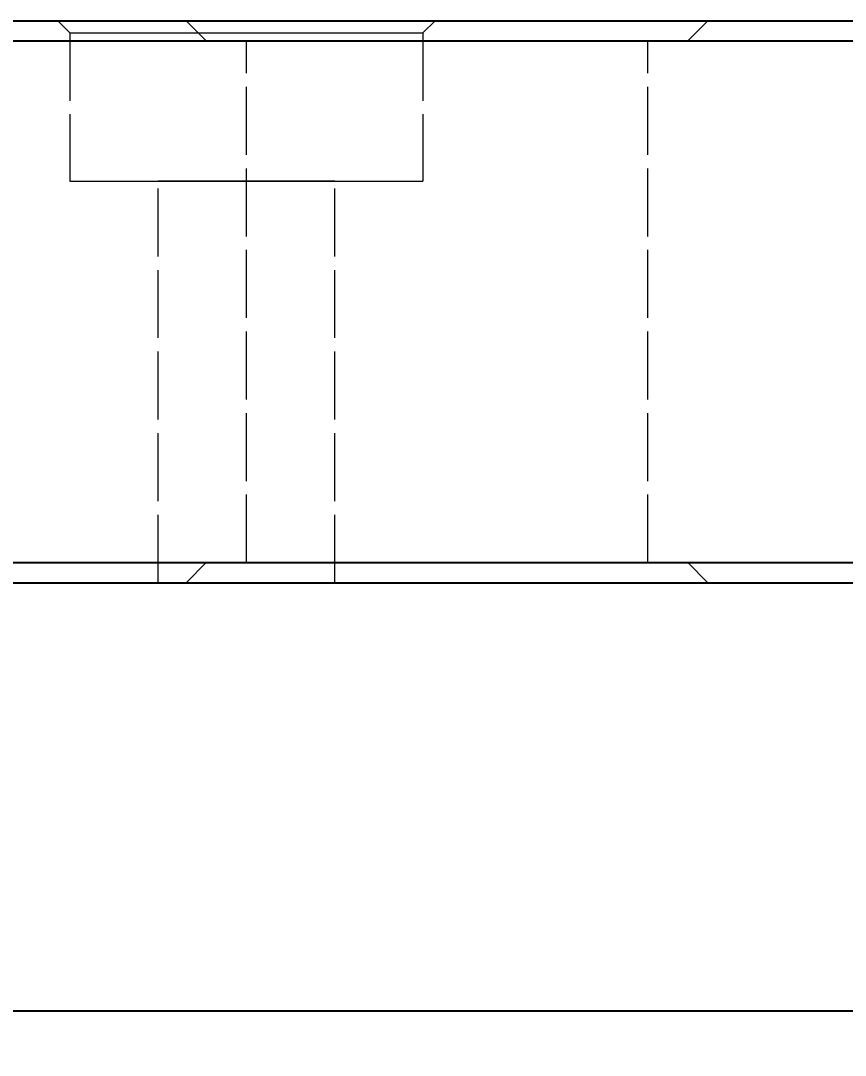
# Model space of a CAD drawing. Header units: millimetres. Extents: x 7 to 422, y 36 to 182.
# Drawn here: x 89.52 to 99.8, y 117.28 to 130.17 of the extents above; entities that cross this region are included whole.
import ezdxf

# ---------------------------------------------------------------- set-up
doc = ezdxf.new("R2010")
doc.units = ezdxf.units.MM
doc.header["$LTSCALE"] = 0.666667
doc.linetypes.add('DASHED', pattern=[1.524, 1.27, -0.254])
for name, color, linetype, lineweight in [('DIMENSIONS', 7, 'CONTINUOUS', 18), ('HIDDEN', 7, 'DASHED', 13), ('VISIBLE', 7, 'CONTINUOUS', 25)]:
    doc.layers.add(name, color=color, linetype=linetype, lineweight=lineweight)
doc.styles.add('CJK', font='Arial Unicode.ttf')
doc.styles.add('OpenSansCondensed-Light', font='OpenSansCondensed-Light.ttf')
doc.dimstyles.new('EZDXF', dxfattribs={"dimtxt": 0.25, "dimasz": 0.175, "dimexe": 0.375, "dimexo": 0.125, "dimgap": 0.1, "dimtad": 1, "dimlfac": 100, "dimzin": 12, "dimdsep": 46, "dimtxsty": 'OpenSansCondensed-Light', "dimblk": 'ARCHTICK', "dimcen": 2.5, "dimazin": 3, "dimtfac": 0.5, "dimtmove": 2, "dimatfit": 3})

# ---------------------------------------------------------------- blocks, each defined once
blk = doc.blocks.new('_ARCHTICK')
at = {"color": 0, "linetype": 'BYBLOCK', "const_width": 0.15}
blk.add_lwpolyline([(-0.5, -0.5), (0.5, 0.5)], dxfattribs=at)

msp = doc.modelspace()

# ---------------------------------------------------------------- linework, layer by layer
at = {"layer": 'HIDDEN'}
for p, q in [((89.98333, 130.16667), (90.13333, 130.01667)), ((91.58333, 130.16667), (91.83333, 129.91667)), ((94.53333, 130.01667), (94.68333, 130.16667)), ((97.83333, 129.91667), (98.08333, 130.16667)), ((90.13333, 130.01667), (90.13333, 128.16667)), ((92.33333, 123.41667), (92.33333, 129.91667)), ((94.53333, 130.01667), (94.53333, 128.16667)), ((97.33333, 123.41667), (97.33333, 129.91667)), ((91.23333, 123.16667), (91.23333, 128.16667)), ((93.43333, 123.16667), (93.43333, 128.16667)), ((91.83333, 123.41667), (91.58333, 123.16667)), ((98.08333, 123.16667), (97.83333, 123.41667))]:
    msp.add_line(p, q, dxfattribs=at)
for points in [[(89.98333, 130.16667), (90.04225, 130.16667), (90.21606, 130.16667), (90.49603, 130.16667), (90.86813, 130.16667), (91.31371, 130.16667), (91.81041, 130.16667), (92.33333, 130.16667), (92.85626, 130.16667), (93.35296, 130.16667), (93.79853, 130.16667), (94.17064, 130.16667), (94.45061, 130.16667), (94.62441, 130.16667), (94.68333, 130.16667)], [(91.58333, 130.16667), (91.66482, 130.16667), (91.90518, 130.16667), (92.29238, 130.16667), (92.80699, 130.16667), (93.42321, 130.16667), (94.11014, 130.16667), (94.83333, 130.16667), (95.55653, 130.16667), (96.24346, 130.16667), (96.85968, 130.16667), (97.37429, 130.16667), (97.76148, 130.16667), (98.00185, 130.16667), (98.08333, 130.16667)], [(90.13333, 130.01667), (90.18849, 130.01667), (90.3512, 130.01667), (90.6133, 130.01667), (90.96166, 130.01667), (91.37879, 130.01667), (91.84379, 130.01667), (92.33333, 130.01667), (92.82288, 130.01667), (93.28788, 130.01667), (93.70501, 130.01667), (94.05336, 130.01667), (94.31546, 130.01667), (94.47817, 130.01667), (94.53333, 130.01667)], [(91.83333, 129.91667), (91.90855, 129.91667), (92.13043, 129.91667), (92.48784, 129.91667), (92.96286, 129.91667), (93.53168, 129.91667), (94.16577, 129.91667), (94.83333, 129.91667), (95.5009, 129.91667), (96.13498, 129.91667), (96.7038, 129.91667), (97.17883, 129.91667), (97.53624, 129.91667), (97.75812, 129.91667), (97.83333, 129.91667)], [(97.33333, 129.91667), (97.27065, 129.91667), (97.08576, 129.91667), (96.78791, 129.91667), (96.39206, 129.91667), (95.91804, 129.91667), (95.38964, 129.91667), (94.83333, 129.91667), (94.27703, 129.91667), (93.74862, 129.91667), (93.27461, 129.91667), (92.87875, 129.91667), (92.58091, 129.91667), (92.39601, 129.91667), (92.33333, 129.91667)], [(90.13333, 128.16667), (90.18849, 128.16667), (90.3512, 128.16667), (90.6133, 128.16667), (90.96166, 128.16667), (91.37879, 128.16667), (91.84379, 128.16667), (92.33333, 128.16667), (92.82288, 128.16667), (93.28788, 128.16667), (93.70501, 128.16667), (94.05336, 128.16667), (94.31546, 128.16667), (94.47817, 128.16667), (94.53333, 128.16667)], [(93.43333, 128.16667), (93.40575, 128.16667), (93.3244, 128.16667), (93.19335, 128.16667), (93.01917, 128.16667), (92.81061, 128.16667), (92.57811, 128.16667), (92.33333, 128.16667), (92.08856, 128.16667), (91.85606, 128.16667), (91.64749, 128.16667), (91.47332, 128.16667), (91.34227, 128.16667), (91.26091, 128.16667), (91.23333, 128.16667)], [(97.83333, 123.41667), (97.75812, 123.41667), (97.53624, 123.41667), (97.17883, 123.41667), (96.7038, 123.41667), (96.13498, 123.41667), (95.5009, 123.41667), (94.83333, 123.41667), (94.16577, 123.41667), (93.53168, 123.41667), (92.96286, 123.41667), (92.48784, 123.41667), (92.13043, 123.41667), (91.90855, 123.41667), (91.83333, 123.41667)], [(97.33333, 123.41667), (97.27065, 123.41667), (97.08576, 123.41667), (96.78791, 123.41667), (96.39206, 123.41667), (95.91804, 123.41667), (95.38964, 123.41667), (94.83333, 123.41667), (94.27703, 123.41667), (93.74862, 123.41667), (93.27461, 123.41667), (92.87875, 123.41667), (92.58091, 123.41667), (92.39601, 123.41667), (92.33333, 123.41667)], [(93.43333, 123.16667), (93.40575, 123.16667), (93.3244, 123.16667), (93.19335, 123.16667), (93.01917, 123.16667), (92.81061, 123.16667), (92.57811, 123.16667), (92.33333, 123.16667), (92.08856, 123.16667), (91.85606, 123.16667), (91.64749, 123.16667), (91.47332, 123.16667), (91.34227, 123.16667), (91.26091, 123.16667), (91.23333, 123.16667)], [(98.08333, 123.16667), (98.00185, 123.16667), (97.76148, 123.16667), (97.37429, 123.16667), (96.85968, 123.16667), (96.24346, 123.16667), (95.55653, 123.16667), (94.83333, 123.16667), (94.11014, 123.16667), (93.42321, 123.16667), (92.80699, 123.16667), (92.29238, 123.16667), (91.90518, 123.16667), (91.66482, 123.16667), (91.58333, 123.16667)]]:
    msp.add_lwpolyline(points, dxfattribs=at)
at = {"layer": 'VISIBLE'}
for p, q in [((70.08333, 130.16667), (144.58333, 130.16667)), ((70.08333, 129.91667), (144.58333, 129.91667)), ((70.08333, 123.41667), (144.58333, 123.41667)), ((70.08333, 123.16667), (144.58333, 123.16667))]:
    msp.add_line(p, q, dxfattribs=at)

# ---------------------------------------------------------------- dimensions: what is measured, and where the dimension line sits
at = {"layer": 'DIMENSIONS'}
msp.add_linear_dim(base=(69.83333, 117.83333), p1=(69.83333, 123.16667), p2=(144.83333, 123.16667), dimstyle='EZDXF', override={"dimtxt": 1.733333, "dimasz": 1, "dimexe": 0.533333, "dimexo": 0.533333, "dimgap": 0.666667, "dimdec": 4, "dimlfac": 1, "dimzin": 8, "dimtxsty": 'CJK', "dimclrd": 7, "dimclre": 7, "dimclrt": 7}, dxfattribs=at).render()

doc.saveas('drawing.dxf')
